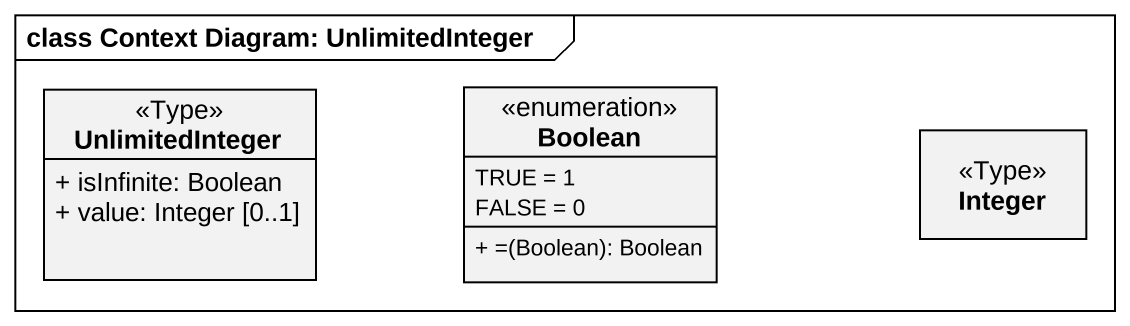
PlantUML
@startuml
mainframe class Context Diagram: UnlimitedInteger
hide circle
hide empty members
skinparam classAttributeIconSize 0
class UnlimitedInteger <<Type>> {
  + isInfinite: Boolean
  + value: Integer [0..1]
}
enum Boolean {
  TRUE = 1
  FALSE = 0
  + =(Boolean): Boolean
}
class Integer <<Type>>
@enduml
